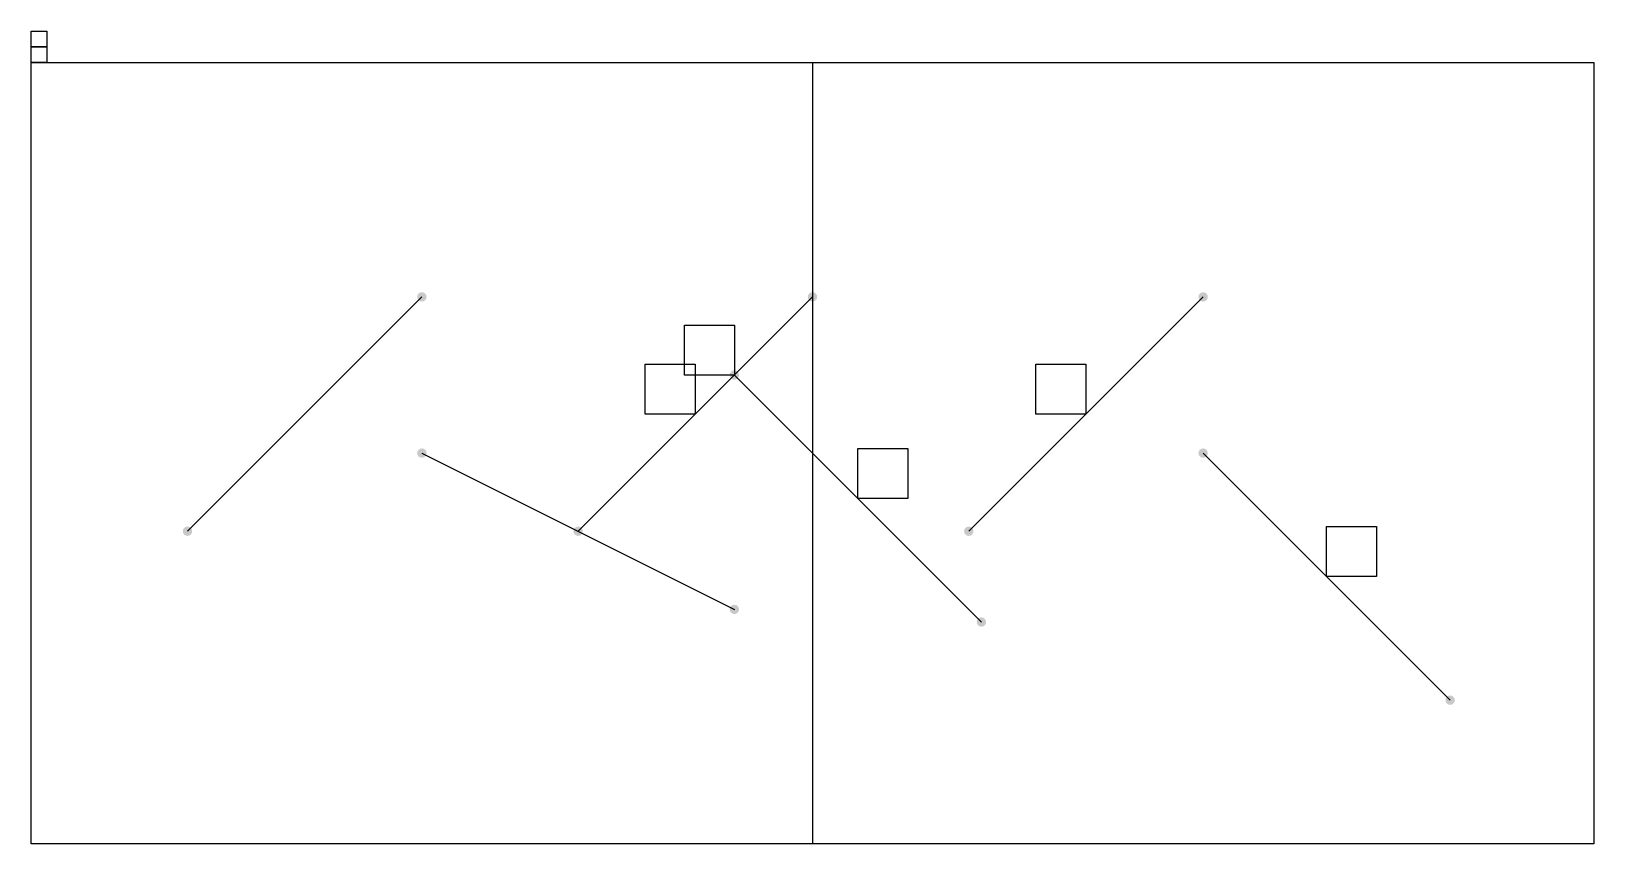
# Model space of a CAD drawing. Extents: x 0 to 2000, y -1000 to 40.
import ezdxf

# ---------------------------------------------------------------- set-up
doc = ezdxf.new("R2010")
doc.units = 0
doc.layers.add('0 ... resources', color=18, linetype='Continuous', lineweight=25, true_color=0x000000, plot=False)
doc.layers.add('1', color=7, linetype='Continuous', lineweight=25, plot=False)
for name, color, linetype, lineweight, true_color in [('1 ... icons', 18, 'Continuous', 25, 0x000000), ('1 ... visible', 18, 'Continuous', 25, 0x000000), ('2 ... icons', 18, 'Continuous', 25, 0x000000), ('2 ... visible', 18, 'Continuous', 25, 0x000000)]:
    doc.layers.add(name, color=color, linetype=linetype, lineweight=lineweight, true_color=true_color)
doc.layers.add('1 ... points-hatch', color=1, linetype='Continuous', lineweight=25)
doc.layers.add('2 ... points-hatch', color=1, linetype='Continuous', lineweight=25)
picture_1 = doc.add_image_def('image1.png', size_in_pixel=(64, 64))
picture_2 = doc.add_image_def('image2.png', size_in_pixel=(64, 64))

msp = doc.modelspace()

# ---------------------------------------------------------------- hatches: boundary and pattern name
at = {"layer": '1 ... points-hatch', "transparency": 33554687}
h = msp.add_hatch(color=256, dxfattribs=at)
edge = h.paths.add_edge_path(flags=0)
edge.add_arc((500, -300), 6, 0, 360)
edge = h.paths.add_edge_path(flags=0)
edge.add_arc((1200, -600), 6, 0, 360)
edge = h.paths.add_edge_path(flags=0)
edge.add_arc((200, -600), 6, 0, 360)
edge = h.paths.add_edge_path(flags=0)
edge.add_arc((1500, -300), 6, 0, 360)
edge = h.paths.add_edge_path(flags=0)
edge.add_arc((500, -500), 6, 0, 360)
edge = h.paths.add_edge_path(flags=0)
edge.add_arc((1500, -500), 6, 0, 360)
edge = h.paths.add_edge_path(flags=0)
edge.add_arc((900, -700), 6, 0, 360)
edge = h.paths.add_edge_path(flags=0)
edge.add_arc((1816.2, -816.2), 6, 0, 360)
at = {"layer": '2 ... points-hatch', "transparency": 33554687}
h = msp.add_hatch(color=256, dxfattribs=at)
edge = h.paths.add_edge_path(flags=0)
edge.add_arc((700, -600), 6, 0, 360)
edge = h.paths.add_edge_path(flags=0)
edge.add_arc((1216.2, -716.2), 6, 0, 360)
edge = h.paths.add_edge_path(flags=0)
edge.add_arc((1000, -300), 6, 0, 360)
edge = h.paths.add_edge_path(flags=0)
edge.add_arc((900, -400), 6, 0, 360)

# ---------------------------------------------------------------- linework, layer by layer
at = {"layer": '1'}
for p, q in [((0, 0), (2000, 0)), ((0, -1000), (0, 0)), ((1000, 0), (1000, -1000)), ((2000, 0), (2000, -1000)), ((2000, -1000), (0, -1000))]:
    msp.add_line(p, q, dxfattribs=at)
at = {"layer": '1 ... visible'}
for p, q in [((200, -600), (500, -300)), ((1200, -600), (1500, -300)), ((500, -500), (900, -700)), ((1500, -500), (1816.2, -816.2))]:
    msp.add_line(p, q, dxfattribs=at)
at = {"layer": '2 ... visible'}
for p, q in [((700, -600), (1000, -300)), ((900, -400), (1216.2, -716.2))]:
    msp.add_line(p, q, dxfattribs=at)

# ---------------------------------------------------------------- pictures from other files: only their frames are drawn
at = {"layer": '0 ... resources'}
image = msp.add_image(picture_2, insert=(0, 20), size_in_units=(20, 20), dxfattribs=at)
image.dxf.flags = 7
image = msp.add_image(picture_1, insert=(0, 0), size_in_units=(20, 20), dxfattribs=at)
image.dxf.flags = 7
at = {"layer": '1 ... icons'}
image = msp.add_image(picture_1, insert=(1286, -450), size_in_units=(64, 64), dxfattribs=at)
image.dxf.flags = 7
image = msp.add_image(picture_1, insert=(1658.1, -658.1), size_in_units=(64, 64), dxfattribs=at)
image.dxf.flags = 7
at = {"layer": '2 ... icons'}
image = msp.add_image(picture_2, insert=(836, -400), size_in_units=(64, 64), dxfattribs=at)
image.dxf.flags = 7
image = msp.add_image(picture_1, insert=(786, -450), size_in_units=(64, 64), dxfattribs=at)
image.dxf.flags = 7
image = msp.add_image(picture_1, insert=(1058.1, -558.1), size_in_units=(64, 64), dxfattribs=at)
image.dxf.flags = 7

doc.saveas('drawing.dxf')
